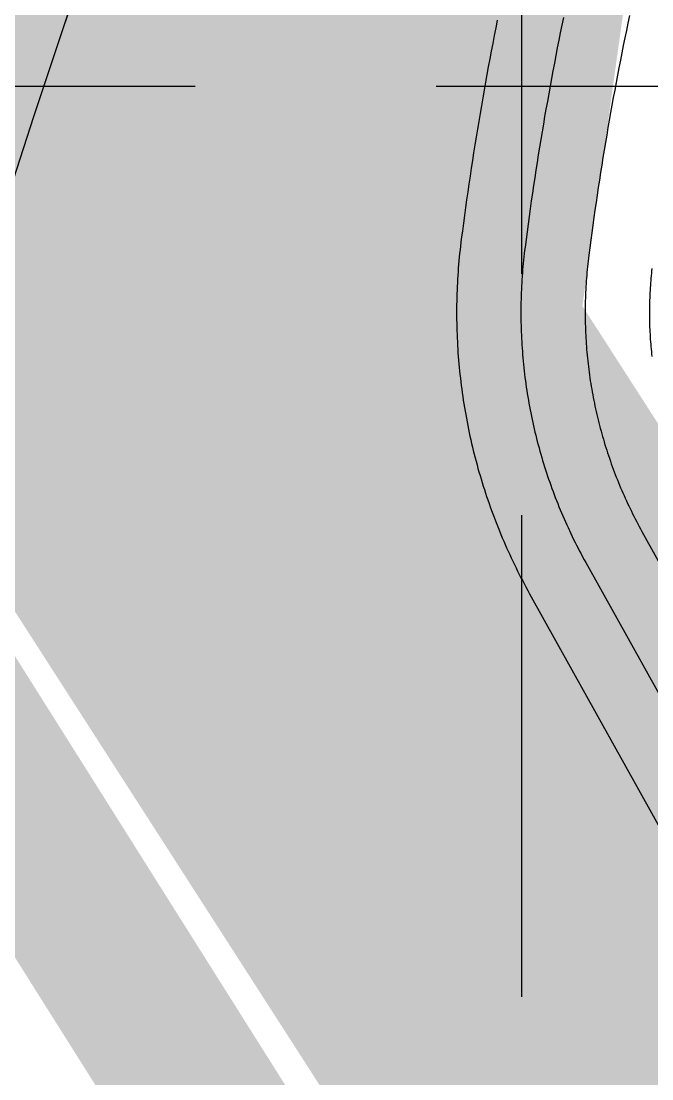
# Model space of a CAD drawing. Header units: inches. Extents: x 2439273 to 2445077, y 7048639 to 7057917.
# Drawn here: x 2442143.9 to 2442183.2, y 7051479.2 to 7051545 of the extents above; entities that cross this region are included whole.
import ezdxf

# ---------------------------------------------------------------- set-up
doc = ezdxf.new("R2010")
doc.units = ezdxf.units.IN
doc.header["$LTSCALE"] = 300
doc.header["$MEASUREMENT"] = 0
for name, pattern in [('DASHED2', [0.15, 0.1, -0.05]), ('DASHEDX2', [0.165, 0.125, -0.04]), ('HIDDEN', [0.375, 0.25, -0.125]), ('PHANTOM', [4.25, 3.5, -0.15, 0.15, -0.15, 0.15, -0.15])]:
    doc.linetypes.add(name, pattern=pattern)
for name, color, linetype in [('BOUNDARY', 24, 'PHANTOM'), ('GRID', 254, 'HIDDEN'), ('LIMITS OF DISTURBANCE', 1, 'HIDDEN'), ('new', 3, 'Continuous'), ('PC', 43, 'DASHEDX2'), ('SILT FENCE', 200, 'Continuous')]:
    doc.layers.add(name, color=color, linetype=linetype)

msp = doc.modelspace()

# ---------------------------------------------------------------- linework, layer by layer
at = {"layer": 'BOUNDARY', "color": 7, "linetype": 'Continuous', "flags": 128}
msp.add_lwpolyline([(2442104.787, 7051307.16), (2442104.787, 7051307.16, -0.164597), (2442284.061, 7051796.067), (2442284.061, 7051796.067)], format="xyb", dxfattribs=at)
at = {"layer": 'GRID', "linetype": 'HIDDEN', "ltscale": 0.4}
for p, q in [((2442175.103, 7049369.26), (2442175.103, 7057765.425)), ((2439424.763, 7051540.97), (2444925.444, 7051540.97))]:
    msp.add_line(p, q, dxfattribs=at)
at = {"layer": 'LIMITS OF DISTURBANCE', "linetype": 'HIDDEN', "ltscale": 0.5, "const_width": 10, "flags": 128}
msp.add_lwpolyline([(2442127.257, 7051363.131), (2442204.089, 7051407.402), (2442248.381, 7051334.219), (2442321.597, 7051300.79), (2442978.736, 7051264.651), (2442873.883, 7051467.935), (2442844.438, 7051663.978), (2442837.948, 7051847.231), (2442855.795, 7052101.84), (2442920.694, 7052448.887), (2442846.061, 7052487.808), (2442745.468, 7052429.426), (2442638.385, 7052301.311), (2442479.383, 7052533.216), (2442601.964, 7052602.514), (2442577.225, 7052676.959), (2442623.922, 7052843.852), (2442677.386, 7052988.585), (2442817.731, 7052854.986), (2442880.106, 7052869.459), (2442848.94, 7052940.227), (2441864.579, 7054261.296), (2440019.52, 7054269.212), (2440021.055, 7054291.384), (2439890.925, 7054291.384), (2439873.839, 7053725.813), (2439992.241, 7053477.478), (2440095.115, 7053461.957), (2440589.34, 7053162.55), (2441040.785, 7052879.456), (2441280.086, 7052734.834), (2441479.138, 7052560.138), (2441546.564, 7052439.761), (2441527.164, 7052421.213), (2441549.245, 7052380.141), (2441642.501, 7052242.637), (2441664.327, 7052251.231), (2441824.683, 7051951.869), (2441858.856, 7051917.871), (2441968.474, 7052034.673), (2442364.546, 7052357.171), (2442528.258, 7052144.996), (2442257.345, 7051826.221), (2442200.927, 7051726.794), (2442147.479, 7051624.399), (2442128.178, 7051520.519), (2442178.807, 7051440.125), (2442105.985, 7051398.871), (2442104.543, 7051397.79), (2442122.547, 7051359.602)], close=True, dxfattribs=at)
at = {"layer": 'new', "color": 3, "linetype": 'PHANTOM', "flags": 128}
msp.add_lwpolyline([(2442104.787, 7051307.16), (2442104.787, 7051307.16, -0.164597), (2442284.061, 7051796.067), (2442284.061, 7051796.067)], format="xyb", dxfattribs=at)
at = {"layer": 'PC', "color": 24, "linetype": 'Continuous', "flags": 128}
for points in [[(2442177.693, 7051545.252), (2442177.596, 7051544.778), (2442177.5, 7051544.304), (2442177.406, 7051543.83), (2442177.312, 7051543.356), (2442177.22, 7051542.881), (2442177.129, 7051542.407), (2442177.039, 7051541.932), (2442176.951, 7051541.456), (2442176.863, 7051540.981), (2442176.777, 7051540.505), (2442176.692, 7051540.03), (2442176.608, 7051539.553), (2442176.526, 7051539.077), (2442176.444, 7051538.601), (2442176.364, 7051538.124), (2442176.285, 7051537.647), (2442176.207, 7051537.17), (2442176.131, 7051536.693), (2442176.055, 7051536.215), (2442175.981, 7051535.738), (2442175.908, 7051535.26), (2442175.836, 7051534.782), (2442175.765, 7051534.304), (2442175.696, 7051533.825), (2442175.628, 7051533.347), (2442175.561, 7051532.868), (2442175.495, 7051532.389), (2442175.431, 7051531.91), (2442175.367, 7051531.431), (2442175.305, 7051530.951)], [(2442181.804, 7051545.371), (2442181.707, 7051544.908), (2442181.611, 7051544.444), (2442181.516, 7051543.981), (2442181.422, 7051543.517), (2442181.329, 7051543.052), (2442181.238, 7051542.588), (2442181.148, 7051542.123), (2442181.059, 7051541.659), (2442180.971, 7051541.194), (2442180.884, 7051540.728), (2442180.798, 7051540.263), (2442180.714, 7051539.797), (2442180.631, 7051539.331), (2442180.549, 7051538.865), (2442180.468, 7051538.398), (2442180.388, 7051537.932), (2442180.309, 7051537.465), (2442180.232, 7051536.998), (2442180.156, 7051536.531), (2442180.081, 7051536.064), (2442180.007, 7051535.596), (2442179.934, 7051535.128), (2442179.863, 7051534.661), (2442179.792, 7051534.192), (2442179.723, 7051533.724), (2442179.655, 7051533.256), (2442179.589, 7051532.787), (2442179.523, 7051532.318), (2442179.459, 7051531.85), (2442179.395, 7051531.38), (2442179.333, 7051530.911), (2442179.272, 7051530.442)], [(2442173.579, 7051545.092), (2442173.482, 7051544.608), (2442173.387, 7051544.124), (2442173.293, 7051543.639), (2442173.2, 7051543.155), (2442173.108, 7051542.67), (2442173.018, 7051542.185), (2442172.928, 7051541.699), (2442172.84, 7051541.214), (2442172.754, 7051540.728), (2442172.668, 7051540.242), (2442172.584, 7051539.756), (2442172.501, 7051539.27), (2442172.419, 7051538.783), (2442172.338, 7051538.296), (2442172.259, 7051537.809), (2442172.18, 7051537.322), (2442172.103, 7051536.834), (2442172.028, 7051536.347), (2442171.953, 7051535.859), (2442171.88, 7051535.371), (2442171.808, 7051534.883), (2442171.737, 7051534.394), (2442171.667, 7051533.906), (2442171.599, 7051533.417), (2442171.532, 7051532.928), (2442171.466, 7051532.439), (2442171.401, 7051531.95), (2442171.338, 7051531.461)], [(2442171.338, 7051531.461), (2442171.309, 7051531.234), (2442171.282, 7051531.006), (2442171.257, 7051530.779), (2442171.232, 7051530.551), (2442171.21, 7051530.323), (2442171.189, 7051530.096), (2442171.169, 7051529.868), (2442171.151, 7051529.639), (2442171.134, 7051529.411), (2442171.118, 7051529.183), (2442171.104, 7051528.954), (2442171.092, 7051528.726), (2442171.081, 7051528.497), (2442171.071, 7051528.268), (2442171.063, 7051528.04), (2442171.057, 7051527.811), (2442171.051, 7051527.582), (2442171.048, 7051527.353), (2442171.045, 7051527.124), (2442171.044, 7051526.895), (2442171.045, 7051526.667), (2442171.047, 7051526.438), (2442171.051, 7051526.209), (2442171.056, 7051525.98), (2442171.062, 7051525.751), (2442171.07, 7051525.522), (2442171.079, 7051525.294), (2442171.09, 7051525.065), (2442171.102, 7051524.837), (2442171.116, 7051524.608), (2442171.131, 7051524.38), (2442171.148, 7051524.151), (2442171.166, 7051523.923), (2442171.185, 7051523.695), (2442171.206, 7051523.467), (2442171.228, 7051523.239), (2442171.252, 7051523.012), (2442171.278, 7051522.784), (2442171.304, 7051522.557), (2442171.333, 7051522.33), (2442171.362, 7051522.103), (2442171.393, 7051521.876), (2442171.426, 7051521.65), (2442171.46, 7051521.423), (2442171.495, 7051521.197), (2442171.532, 7051520.971), (2442171.57, 7051520.746), (2442171.61, 7051520.52), (2442171.651, 7051520.295), (2442171.694, 7051520.07), (2442171.738, 7051519.845), (2442171.783, 7051519.621), (2442171.83, 7051519.397), (2442171.878, 7051519.173), (2442171.928, 7051518.95), (2442171.979, 7051518.727), (2442172.031, 7051518.504), (2442172.085, 7051518.282), (2442172.141, 7051518.059), (2442172.197, 7051517.838), (2442172.256, 7051517.616), (2442172.315, 7051517.395), (2442172.376, 7051517.175), (2442172.438, 7051516.955), (2442172.502, 7051516.735), (2442172.567, 7051516.515), (2442172.634, 7051516.296), (2442172.702, 7051516.078), (2442172.771, 7051515.86), (2442172.842, 7051515.642), (2442172.914, 7051515.425), (2442172.988, 7051515.208), (2442173.063, 7051514.992), (2442173.139, 7051514.776), (2442173.216, 7051514.56), (2442173.295, 7051514.346), (2442173.376, 7051514.131), (2442173.457, 7051513.918), (2442173.54, 7051513.704), (2442173.625, 7051513.492), (2442173.711, 7051513.279), (2442173.798, 7051513.068), (2442173.886, 7051512.857), (2442173.976, 7051512.646), (2442174.067, 7051512.436), (2442174.16, 7051512.227), (2442174.253, 7051512.018), (2442174.349, 7051511.81), (2442174.445, 7051511.602), (2442174.543, 7051511.395), (2442174.642, 7051511.189), (2442174.742, 7051510.983), (2442174.844, 7051510.778), (2442174.947, 7051510.574), (2442175.051, 7051510.37), (2442175.157, 7051510.167), (2442175.264, 7051509.964), (2442175.372, 7051509.763), (2442175.481, 7051509.562), (2442175.592, 7051509.361)], [(2442175.305, 7051530.951), (2442175.28, 7051530.749), (2442175.256, 7051530.547), (2442175.233, 7051530.345), (2442175.212, 7051530.143), (2442175.191, 7051529.94), (2442175.173, 7051529.738), (2442175.155, 7051529.535), (2442175.139, 7051529.332), (2442175.124, 7051529.129), (2442175.11, 7051528.926), (2442175.098, 7051528.723), (2442175.087, 7051528.52), (2442175.077, 7051528.317), (2442175.068, 7051528.114), (2442175.061, 7051527.91), (2442175.055, 7051527.707), (2442175.051, 7051527.504), (2442175.047, 7051527.3), (2442175.045, 7051527.097), (2442175.044, 7051526.893), (2442175.045, 7051526.69), (2442175.047, 7051526.486), (2442175.05, 7051526.283), (2442175.054, 7051526.08), (2442175.06, 7051525.876), (2442175.067, 7051525.673), (2442175.075, 7051525.47), (2442175.085, 7051525.266), (2442175.096, 7051525.063), (2442175.108, 7051524.86), (2442175.121, 7051524.657), (2442175.136, 7051524.454), (2442175.152, 7051524.251), (2442175.17, 7051524.049), (2442175.188, 7051523.846), (2442175.208, 7051523.643), (2442175.229, 7051523.441), (2442175.252, 7051523.239), (2442175.275, 7051523.037), (2442175.301, 7051522.835), (2442175.327, 7051522.633), (2442175.354, 7051522.432), (2442175.383, 7051522.23), (2442175.414, 7051522.029), (2442175.445, 7051521.828), (2442175.478, 7051521.627), (2442175.512, 7051521.427), (2442175.547, 7051521.226), (2442175.584, 7051521.026), (2442175.621, 7051520.826), (2442175.66, 7051520.627), (2442175.701, 7051520.427), (2442175.742, 7051520.228), (2442175.785, 7051520.029), (2442175.83, 7051519.831), (2442175.875, 7051519.632), (2442175.922, 7051519.434), (2442175.97, 7051519.236), (2442176.019, 7051519.039), (2442176.069, 7051518.842), (2442176.121, 7051518.645), (2442176.174, 7051518.449), (2442176.228, 7051518.253), (2442176.284, 7051518.057), (2442176.34, 7051517.861), (2442176.398, 7051517.666), (2442176.457, 7051517.472), (2442176.518, 7051517.278), (2442176.579, 7051517.084), (2442176.642, 7051516.89), (2442176.706, 7051516.697), (2442176.772, 7051516.504), (2442176.838, 7051516.312), (2442176.906, 7051516.12), (2442176.975, 7051515.929), (2442177.045, 7051515.738), (2442177.117, 7051515.547), (2442177.189, 7051515.357), (2442177.263, 7051515.168), (2442177.338, 7051514.979), (2442177.414, 7051514.79), (2442177.492, 7051514.602), (2442177.57, 7051514.414), (2442177.65, 7051514.227), (2442177.731, 7051514.04), (2442177.814, 7051513.854), (2442177.897, 7051513.669), (2442177.981, 7051513.484), (2442178.067, 7051513.299), (2442178.154, 7051513.115), (2442178.242, 7051512.932), (2442178.331, 7051512.749), (2442178.422, 7051512.567), (2442178.513, 7051512.385), (2442178.606, 7051512.204), (2442178.7, 7051512.023), (2442178.795, 7051511.844), (2442178.891, 7051511.664), (2442178.988, 7051511.486), (2442179.087, 7051511.307)], [(2442179.272, 7051530.442), (2442179.25, 7051530.265), (2442179.229, 7051530.088), (2442179.209, 7051529.911), (2442179.191, 7051529.734), (2442179.173, 7051529.557), (2442179.157, 7051529.38), (2442179.141, 7051529.203), (2442179.127, 7051529.025), (2442179.114, 7051528.848), (2442179.102, 7051528.67), (2442179.091, 7051528.492), (2442179.081, 7051528.315), (2442179.073, 7051528.137), (2442179.065, 7051527.959), (2442179.059, 7051527.781), (2442179.054, 7051527.603), (2442179.05, 7051527.425), (2442179.047, 7051527.247), (2442179.045, 7051527.069), (2442179.044, 7051526.891), (2442179.045, 7051526.713), (2442179.046, 7051526.535), (2442179.049, 7051526.357), (2442179.053, 7051526.179), (2442179.058, 7051526.001), (2442179.064, 7051525.823), (2442179.071, 7051525.645), (2442179.08, 7051525.467), (2442179.089, 7051525.29), (2442179.1, 7051525.112), (2442179.112, 7051524.934), (2442179.125, 7051524.757), (2442179.139, 7051524.579), (2442179.154, 7051524.402), (2442179.17, 7051524.225), (2442179.188, 7051524.048), (2442179.206, 7051523.87), (2442179.226, 7051523.694), (2442179.247, 7051523.517), (2442179.269, 7051523.34), (2442179.292, 7051523.164), (2442179.316, 7051522.987), (2442179.341, 7051522.811), (2442179.367, 7051522.635), (2442179.395, 7051522.459), (2442179.424, 7051522.283), (2442179.453, 7051522.108), (2442179.484, 7051521.932), (2442179.516, 7051521.757), (2442179.549, 7051521.582), (2442179.583, 7051521.408), (2442179.619, 7051521.233), (2442179.655, 7051521.059), (2442179.693, 7051520.885), (2442179.731, 7051520.711), (2442179.771, 7051520.538), (2442179.812, 7051520.364), (2442179.854, 7051520.191), (2442179.897, 7051520.019), (2442179.941, 7051519.846), (2442179.986, 7051519.674), (2442180.033, 7051519.502), (2442180.08, 7051519.331), (2442180.129, 7051519.159), (2442180.178, 7051518.988), (2442180.229, 7051518.818), (2442180.281, 7051518.647), (2442180.334, 7051518.477), (2442180.388, 7051518.308), (2442180.443, 7051518.138), (2442180.499, 7051517.969), (2442180.556, 7051517.801), (2442180.614, 7051517.633), (2442180.673, 7051517.465), (2442180.734, 7051517.297), (2442180.795, 7051517.13), (2442180.858, 7051516.963), (2442180.921, 7051516.797), (2442180.986, 7051516.631), (2442181.051, 7051516.466), (2442181.118, 7051516.301), (2442181.186, 7051516.136), (2442181.255, 7051515.972), (2442181.325, 7051515.808), (2442181.395, 7051515.645), (2442181.467, 7051515.482), (2442181.54, 7051515.32), (2442181.614, 7051515.158), (2442181.689, 7051514.996), (2442181.765, 7051514.835), (2442181.842, 7051514.675), (2442181.921, 7051514.515), (2442182, 7051514.355), (2442182.08, 7051514.196), (2442182.161, 7051514.038), (2442182.243, 7051513.88), (2442182.326, 7051513.723), (2442182.41, 7051513.566), (2442182.495, 7051513.409), (2442182.581, 7051513.253)], [(2442183.203, 7051529.629), (2442183.186, 7051529.478), (2442183.17, 7051529.326), (2442183.155, 7051529.174), (2442183.141, 7051529.022), (2442183.127, 7051528.87), (2442183.115, 7051528.718), (2442183.104, 7051528.566), (2442183.094, 7051528.414), (2442183.084, 7051528.261), (2442183.076, 7051528.109), (2442183.069, 7051527.957), (2442183.062, 7051527.804), (2442183.057, 7051527.652), (2442183.052, 7051527.499), (2442183.049, 7051527.347), (2442183.046, 7051527.194), (2442183.045, 7051527.041), (2442183.044, 7051526.889), (2442183.045, 7051526.736), (2442183.046, 7051526.584), (2442183.048, 7051526.431), (2442183.052, 7051526.279), (2442183.056, 7051526.126), (2442183.061, 7051525.974), (2442183.068, 7051525.821), (2442183.075, 7051525.669), (2442183.083, 7051525.516), (2442183.092, 7051525.364), (2442183.102, 7051525.212), (2442183.113, 7051525.06), (2442183.125, 7051524.907), (2442183.138, 7051524.755), (2442183.152, 7051524.603), (2442183.167, 7051524.452), (2442183.183, 7051524.3), (2442183.2, 7051524.148)], [(2442182.581, 7051513.253), (2442247.194, 7051397.222)], [(2442179.087, 7051511.307), (2442243.699, 7051395.276)], [(2442175.592, 7051509.361), (2442240.204, 7051393.33)]]:
    msp.add_lwpolyline(points, dxfattribs=at)
at = {"layer": 'SILT FENCE', "linetype": 'DASHED2', "const_width": 40, "flags": 128}
msp.add_lwpolyline([(2442205.461, 7051448.969), (2442158.046, 7051522.7), (2442165.957, 7051579.631), (2442207.884, 7051686.376), (2442289.537, 7051817.894), (2442561.39, 7052146.318), (2442357.346, 7052408.237), (2442357.346, 7052408.237)], dxfattribs=at)

doc.saveas('drawing.dxf')
